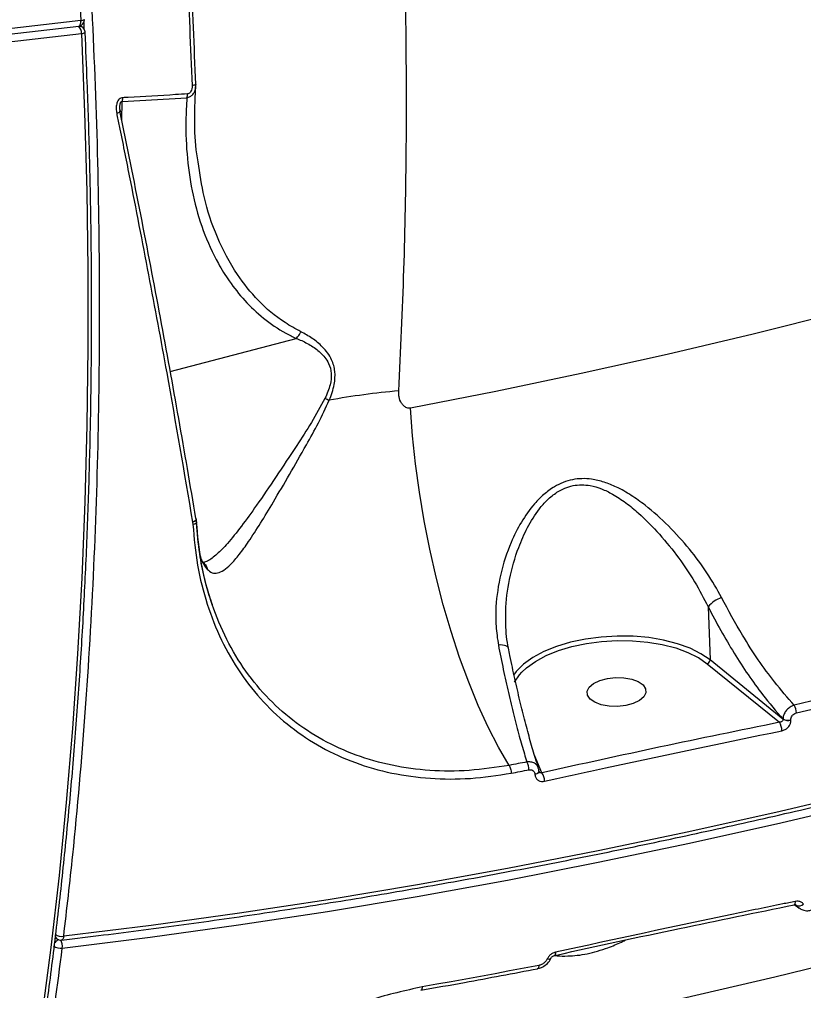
# Model space of a CAD drawing. Header units: millimetres. Extents: x 10684 to 26054, y -4768 to 6894.
# Drawn here: x 19755.4 to 19874.7, y -2894.3 to -2746.5 of the extents above; entities that cross this region are included whole.
import ezdxf

# ---------------------------------------------------------------- set-up
doc = ezdxf.new("R2010")
doc.units = ezdxf.units.MM
doc.layers.add('DIKOM_ОБЪЕКТ', color=7, linetype='Continuous')
doc.layers.add('DIKOM_РАЗМЕР_ОБЪЕКТА', color=7, linetype='Continuous')
doc.styles.add('style1', font='arial.ttf', dxfattribs={"width": 0.8})
doc.dimstyles.new('1-50', dxfattribs={"dimtxt": 300, "dimasz": 200, "dimexe": 100, "dimexo": 0, "dimgap": 100, "dimtad": 1, "dimtxsty": 'style1', "dimcen": 200, "dimclrd": 7, "dimclre": 7, "dimclrt": 7, "dimadec": 1, "dimazin": 2, "dimtfac": 1, "dimtmove": 0, "dimatfit": 2, "dimfxl": 0, "dimlwd": 25, "dimlwe": 18, "dimarcsym": 0})

# ---------------------------------------------------------------- blocks, each defined once
blk = doc.blocks.new('*D12')
at = {"layer": 'Defpoints', "color": 0, "transparency": 16777216}
for p in [(20201.02, 3555.88), (18130.62, -3300.31), (24750.12, -3300.31)]:
    blk.add_point(p, dxfattribs=at)
at = {"layer": 'DIKOM_РАЗМЕР_ОБЪЕКТА', "color": 7, "lineweight": 18, "transparency": 16777216}
for p, q in [((20201.02, 3555.88), (24850.12, 3555.88)), ((18130.62, -3300.31), (24850.12, -3300.31))]:
    blk.add_line(p, q, dxfattribs=at)
at = {"layer": 'DIKOM_РАЗМЕР_ОБЪЕКТА', "color": 7, "lineweight": 25, "transparency": 16777216}
blk.add_line((24750.12, 3355.88), (24750.12, -3100.31), dxfattribs=at)
at = {"layer": 'DIKOM_РАЗМЕР_ОБЪЕКТА', "color": 7, "transparency": 16777216}
for points in [[(24716.79, 3355.88), (24783.45, 3355.88), (24750.12, 3555.88)], [(24716.79, -3100.31), (24783.45, -3100.31), (24750.12, -3300.31)]]:
    blk.add_solid(points, dxfattribs=at)
at = {"layer": 'DIKOM_РАЗМЕР_ОБЪЕКТА', "color": 7, "transparency": 16777216, "insert": (24496.95, 958.92), "char_height": 300, "attachment_point": 5, "rotation": 90, "style": 'style1'}
blk.add_mtext('6850', dxfattribs=at)

msp = doc.modelspace()

# ---------------------------------------------------------------- linework, layer by layer
at = {"layer": 'DIKOM_ОБЪЕКТ', "color": 7, "linetype": 'Continuous', "lineweight": 15}
for p, q in [((19764.734, -2746.616), (19332.292, -2796.532)), ((19331.961, -2797.425), (19764.402, -2747.51)), ((19764.604, -2747.521), (19764.493, -2747.495)), ((19765.16, -2746.964), (19765.207, -2747.96)), ((19332.386, -2798.515), (19764.828, -2748.6)), ((19782.226, -2756.73), (19782.23, -2756.343)), ((19771.006, -2758.979), (19780.867, -2758.394)), ((19770.97, -2761.81), (19771.006, -2758.979)), ((19778.334, -2800.074), (19797.511, -2795.028)), ((19781.733, -2822.984), (19781.741, -2823.028)), ((19781.741, -2823.028), (19781.78, -2823.36)), ((19782.316, -2822.9), (19782.272, -2822.441)), ((19782.296, -2822.557), (19782.29, -2822.53)), ((19783.558, -2829.283), (19783.356, -2829.032)), ((19783.67, -2829.813), (19783.957, -2830.167)), ((19784.888, -2836.017), (19784.744, -2835.583)), ((19860.214, -2835.887), (19860.492, -2843.972)), ((19829.805, -2842.188), (19829.8, -2842.167)), ((19871.6, -2852.986), (19860.492, -2843.972)), ((19860.075, -2844.543), (19871.072, -2853.466)), ((19871.599, -2852.962), (19871.6, -2852.986)), ((19872.799, -2853.134), (19872.798, -2853.111)), ((19834.913, -2861.147), (19833.748, -2858.363)), ((19833.844, -2861.386), (19833.845, -2861.41)), ((19834.471, -2860.958), (19834.47, -2860.934)), ((19873.331, -2881.241), (19873.812, -2881.578)), ((19873.511, -2881.237), (19873.662, -2881.347)), ((19873.802, -2881.565), (19874.041, -2881.739)), ((19760.859, -2886.199), (19760.985, -2886.325))]:
    msp.add_line(p, q, dxfattribs=at)
at = {"layer": 'DIKOM_ОБЪЕКТ', "color": 7, "linetype": 'Continuous', "lineweight": 15, "flags": 128}
for points in [[(19746.574, -2602.251), (19748.911, -2614.046), (19751.104, -2625.918), (19753.15, -2637.856), (19755.049, -2649.85), (19756.797, -2661.891), (19758.394, -2673.968), (19759.839, -2686.071), (19761.129, -2698.189), (19762.265, -2710.313), (19763.245, -2722.432), (19764.068, -2734.537), (19764.734, -2746.616)], [(19764.402, -2747.51), (19764.421, -2747.507), (19764.502, -2747.47), (19764.575, -2747.396), (19764.637, -2747.288), (19764.685, -2747.15), (19764.718, -2746.988), (19764.735, -2746.808), (19764.734, -2746.616)], [(19764.604, -2747.521), (19764.51, -2747.505), (19764.461, -2747.501)], [(19764.828, -2748.6), (19765.31, -2760.637), (19765.633, -2772.628), (19765.798, -2784.561), (19765.804, -2796.427), (19765.651, -2808.215), (19765.339, -2819.917), (19764.869, -2831.522), (19764.24, -2843.02), (19763.454, -2854.401), (19762.512, -2865.656), (19761.413, -2876.776), (19760.159, -2887.751), (19758.751, -2898.572)], [(19782.23, -2756.343), (19782.236, -2756.368), (19782.218, -2756.394), (19782.176, -2756.419), (19782.112, -2756.445), (19782.025, -2756.469), (19781.919, -2756.491), (19781.797, -2756.511), (19781.661, -2756.528)], [(19770.721, -2760.437), (19770.721, -2760.471), (19770.695, -2760.518), (19770.64, -2760.569), (19770.559, -2760.622), (19770.454, -2760.675), (19770.327, -2760.727), (19770.184, -2760.777)], [(19959.367, -2767.646), (19946.189, -2771.986), (19932.994, -2776.156), (19919.792, -2780.154), (19906.59, -2783.977), (19893.398, -2787.623), (19880.223, -2791.09), (19867.074, -2794.374), (19853.96, -2797.475), (19840.889, -2800.389), (19827.869, -2803.116), (19814.91, -2805.653)], [(19829.922, -2860.02), (19828.309, -2857.254), (19826.736, -2854.204), (19825.217, -2850.893), (19823.762, -2847.348), (19822.383, -2843.595), (19821.091, -2839.664), (19819.896, -2835.585), (19818.807, -2831.391), (19817.832, -2827.113), (19816.979, -2822.786), (19816.256, -2818.443), (19815.667, -2814.117), (19815.217, -2809.843), (19814.91, -2805.653)], [(20033.192, -2817.288), (20024.993, -2820.413), (20011.099, -2825.557), (19997.16, -2830.529), (19983.185, -2835.326), (19969.182, -2839.945), (19955.162, -2844.382), (19941.133, -2848.635), (19927.104, -2852.7), (19913.085, -2856.576), (19899.085, -2860.259), (19885.113, -2863.748), (19871.179, -2867.04), (19857.29, -2870.132), (19843.457, -2873.024), (19829.688, -2875.712), (19815.993, -2878.195), (19802.38, -2880.472), (19788.859, -2882.541), (19775.438, -2884.4), (19762.126, -2886.049)], [(19761.909, -2887.843), (19775.261, -2886.189), (19788.722, -2884.324), (19802.284, -2882.249), (19815.938, -2879.966), (19829.674, -2877.475), (19843.484, -2874.778), (19857.359, -2871.879), (19871.29, -2868.777), (19885.267, -2865.475), (19899.281, -2861.976), (19913.323, -2858.281), (19927.384, -2854.394), (19941.455, -2850.316), (19955.527, -2846.05), (19969.589, -2841.6), (19983.634, -2836.967), (19997.651, -2832.156), (20011.632, -2827.169), (20025.568, -2822.009), (20033.847, -2818.854)], [(19782.29, -2822.531), (19782.291, -2822.577), (19782.266, -2822.649), (19782.21, -2822.722), (19782.126, -2822.794), (19782.016, -2822.864), (19781.884, -2822.928), (19781.733, -2822.984)], [(19782.295, -2822.559), (19782.297, -2822.602), (19782.273, -2822.676), (19782.219, -2822.752), (19782.135, -2822.828), (19782.025, -2822.901), (19781.892, -2822.968), (19781.741, -2823.028)], [(19782.248, -2822.447), (19782.285, -2822.509), (19782.29, -2822.531)], [(19934.54, -2834.753), (19926.866, -2836.973), (19919.195, -2839.135), (19911.528, -2841.238), (19903.866, -2843.283), (19896.212, -2845.268), (19888.566, -2847.193), (19880.931, -2849.058), (19873.308, -2850.863)], [(19873.643, -2852.05), (19881.272, -2850.244), (19888.912, -2848.377), (19896.563, -2846.45), (19904.223, -2844.464), (19911.89, -2842.418), (19919.563, -2840.313), (19927.24, -2838.149), (19934.919, -2835.927)], [(19860.492, -2843.972), (19859.11, -2843.025), (19857.446, -2842.197), (19855.537, -2841.504), (19853.426, -2840.962), (19851.157, -2840.583), (19848.781, -2840.375), (19846.35, -2840.343), (19843.916, -2840.488), (19841.533, -2840.806), (19839.254, -2841.29), (19837.127, -2841.93), (19835.2, -2842.712), (19833.515, -2843.618), (19832.108, -2844.629), (19831.011, -2845.723), (19830.599, -2846.275)], [(19831.872, -2845.812), (19832.552, -2845.18), (19833.916, -2844.199), (19835.55, -2843.32), (19837.418, -2842.562), (19839.481, -2841.942), (19841.691, -2841.472), (19844.001, -2841.164), (19846.362, -2841.024), (19848.719, -2841.055), (19851.023, -2841.256), (19853.223, -2841.623), (19855.271, -2842.149), (19857.122, -2842.821), (19858.591, -2843.542)], [(19829.8, -2842.167), (19829.745, -2842.06), (19829.621, -2841.94), (19829.44, -2841.842), (19829.207, -2841.767), (19828.93, -2841.719), (19828.618, -2841.7), (19828.281, -2841.709)], [(19858.591, -2843.542), (19858.735, -2843.625), (19860.075, -2844.543)], [(19830.747, -2847.359), (19830.747, -2847.359), (19831.488, -2846.241), (19831.872, -2845.812)], [(19847.661, -2850.901), (19846.4, -2851.042), (19845.128, -2851.005), (19843.948, -2850.793), (19842.956, -2850.423), (19842.231, -2849.926), (19841.833, -2849.341), (19841.794, -2848.716), (19842.118, -2848.102), (19842.777, -2847.548), (19843.718, -2847.1), (19844.867, -2846.792), (19846.128, -2846.652), (19847.4, -2846.689), (19848.58, -2846.901), (19849.573, -2847.27), (19850.297, -2847.767), (19850.695, -2848.352), (19850.734, -2848.977), (19850.41, -2849.591), (19849.751, -2850.145), (19848.809, -2850.594), (19847.661, -2850.901)], [(19799.791, -2906.832), (19813.787, -2904.285), (19827.851, -2901.545), (19841.976, -2898.617), (19856.154, -2895.499), (19870.378, -2892.194), (19884.64, -2888.705), (19898.931, -2885.033), (19913.244, -2881.179), (19927.571, -2877.147), (19941.904, -2872.938), (19956.236, -2868.554), (19970.558, -2863.999), (19984.863, -2859.274), (19999.143, -2854.382)], [(19832.62, -2859.507), (19832.282, -2859.571), (19831.945, -2859.636), (19831.608, -2859.7), (19831.271, -2859.764), (19830.933, -2859.829), (19830.596, -2859.893), (19830.259, -2859.956), (19829.922, -2860.02)], [(19830.226, -2861.213), (19830.563, -2861.149), (19830.901, -2861.085), (19831.238, -2861.021), (19831.575, -2860.957), (19831.913, -2860.893), (19832.251, -2860.829), (19832.588, -2860.764), (19832.926, -2860.699)], [(19834.47, -2860.934), (19834.459, -2861.01), (19834.419, -2861.088), (19834.351, -2861.163), (19834.255, -2861.232), (19834.136, -2861.293), (19833.998, -2861.345), (19833.844, -2861.386)], [(19834.471, -2860.953), (19834.471, -2860.956), (19834.46, -2861.034), (19834.42, -2861.112), (19834.351, -2861.187), (19834.256, -2861.256), (19834.138, -2861.317), (19833.999, -2861.369), (19833.845, -2861.41)], [(19834.451, -2860.854), (19834.47, -2860.931), (19834.47, -2860.934)], [(19873.445, -2880.742), (19873.442, -2880.896), (19873.426, -2881.026), (19873.399, -2881.129), (19873.362, -2881.2), (19873.314, -2881.236), (19873.306, -2881.238)], [(19873.444, -2881.188), (19873.609, -2881.396), (19873.802, -2881.566)], [(19762.126, -2886.049), (19762.097, -2886.216), (19762.052, -2886.359), (19761.994, -2886.475), (19761.923, -2886.556), (19761.844, -2886.602), (19761.807, -2886.61)], [(19836.966, -2888.475), (19836.962, -2888.629), (19836.945, -2888.76), (19836.915, -2888.864), (19836.873, -2888.935), (19836.822, -2888.972), (19836.811, -2888.975)], [(19835.724, -2889.469), (19835.868, -2889.496), (19835.995, -2889.506), (19836.101, -2889.501), (19836.184, -2889.478), (19836.24, -2889.441), (19836.26, -2889.413)], [(19834.439, -2890.471), (19832.214, -2890.899), (19829.991, -2891.321), (19827.77, -2891.738), (19825.551, -2892.15), (19823.333, -2892.556), (19821.118, -2892.957), (19818.905, -2893.354), (19816.693, -2893.744)], [(19834.439, -2890.471), (19834.43, -2890.626), (19834.407, -2890.757), (19834.372, -2890.861), (19834.326, -2890.933), (19834.27, -2890.97), (19834.257, -2890.974)], [(19816.693, -2893.744), (19816.678, -2893.9), (19816.65, -2894.032), (19816.609, -2894.137), (19816.558, -2894.21), (19816.497, -2894.248), (19816.479, -2894.253)]]:
    msp.add_lwpolyline(points, dxfattribs=at)
at = {"layer": 'DIKOM_ОБЪЕКТ', "color": 7, "linetype": 'Continuous', "lineweight": 15}
for centre, radius, start, end in [((19764.287, -2746.517), 1, 276.58432, 2.78515), ((19764.788, -2745.715), 0.903, 266.54299, 303.49823), ((19763.577, -2748.494), 1.256, 355.1429, 51.23606), ((19764.382, -2748.496), 1, 16.21925, 77.1343), ((19764.382, -2748.496), 1, 2.66331, 16.21925), ((19764.887, -2747.728), 0.873, 266.15547, 304.41756), ((19769.484, -2758.387), 1.633, 338.73962, 0.23331), ((19779.29, -2757.835), 1.673, 340.47094, 1.22675), ((19822.892, -2915.692), 113.097, 94.96134, 100.36328), ((19845.789, -2702.098), 111.102, 246.72077, 247.09476), ((19781.918, -2830.106), 1.776, 9.47499, 37.73324), ((19863.557, -2838.587), 4.297, 107.62527, 141.07544), ((19859.883, -2843.964), 0.61, 288.43193, 359.27452), ((19870.46, -2852.308), 3.194, 4.64679, 26.90614), ((19872.387, -2851.518), 1.645, 241.38733, 284.49164), ((19872.388, -2851.541), 1.645, 241.39676, 284.48221), ((19868.729, -2854.831), 2.711, 1.53688, 30.22542), ((19830.354, -2860.724), 2.572, 0.54556, 28.24533), ((19832.84, -2862.499), 2.475, 1.54768, 33.11134), ((19874.056, -2880.393), 1.032, 247.59002, 310.98665), ((19761.866, -2884.254), 1.814, 233.92668, 278.26219), ((19761.793, -2887.727), 1.24, 110.15641, 147.51762), ((19761.375, -2885.916), 0.566, 202.96988, 226.39033), ((19761.691, -2885.617), 1, 225.10164, 276.64125), ((19759.936, -2887.597), 1.989, 352.8873, 29.53976), ((19761.65, -2886.062), 1.8, 233.54105, 278.27036)]:
    msp.add_arc(centre, radius, start, end, dxfattribs=at)
for points, knots in [([(19792.128, -2111.64), (19791.553, -2111.816), (19789.989, -2112.295), (19787.571, -2113.408), (19784.921, -2114.908), (19782.492, -2116.64), (19780.294, -2118.551), (19778.341, -2120.607), (19776.638, -2122.765), (19775.191, -2124.98), (19773.994, -2127.203), (19773.036, -2129.387), (19772.295, -2131.491), (19771.746, -2133.49), (19771.356, -2135.367), (19771.099, -2137.12), (19770.946, -2138.758), (19770.877, -2140.3), (19770.878, -2141.767), (19770.936, -2143.186), (19771.047, -2144.588), (19771.212, -2146.016), (19771.438, -2147.535), (19771.752, -2149.264), (19772.227, -2151.498), (19772.887, -2154.177), (19773.722, -2157.242), (19774.631, -2160.373), (19775.636, -2163.682), (19776.751, -2167.229), (19777.99, -2171.061), (19779.322, -2175.088), (19780.75, -2179.331), (19782.283, -2183.814), (19783.918, -2188.531), (19785.657, -2193.494), (19787.503, -2198.71), (19789.458, -2204.182), (19791.516, -2209.899), (19793.68, -2215.863), (19795.945, -2222.068), (19798.319, -2228.529), (19800.793, -2235.228), (19803.36, -2242.146), (19806.015, -2249.261), (19808.759, -2256.587), (19811.597, -2264.132), (19814.534, -2271.911), (19817.563, -2279.904), (19820.682, -2288.104), (19823.891, -2296.514), (19827.19, -2305.136), (19830.571, -2313.943), (19834.033, -2322.936), (19837.572, -2332.108), (19841.198, -2341.478), (19844.903, -2351.029), (19848.674, -2360.729), (19852.5, -2370.544), (19856.378, -2380.476), (19860.323, -2390.551), (19864.336, -2400.785), (19868.417, -2411.167), (19872.553, -2421.672), (19876.748, -2432.302), (19881, -2443.059), (19885.301, -2453.919), (19889.646, -2464.869), (19894.032, -2475.906), (19898.467, -2487.044), (19902.946, -2498.276), (19907.459, -2509.571), (19911.989, -2520.895), (19916.531, -2532.225), (19921.086, -2543.571), (19925.665, -2554.959), (19930.278, -2566.41), (19934.922, -2577.925), (19939.594, -2589.489), (19944.288, -2601.086), (19948.995, -2612.702), (19953.711, -2624.32), (19958.429, -2635.924), (19963.141, -2647.497), (19967.841, -2659.023), (19972.524, -2670.487), (19977.182, -2681.874), (19981.814, -2693.177), (19986.436, -2704.439), (19991.055, -2715.675), (19995.672, -2726.89), (20000.273, -2738.043), (20004.847, -2749.117), (20009.39, -2760.091), (20013.887, -2770.944), (20018.346, -2781.68), (20022.762, -2792.296), (20027.138, -2802.796), (20031.468, -2813.165), (20035.751, -2823.405), (20039.989, -2833.516), (20044.185, -2843.505), (20048.326, -2853.346), (20052.411, -2863.033), (20056.438, -2872.559), (20060.41, -2881.937), (20064.322, -2891.149), (20068.161, -2900.169), (20071.917, -2908.971), (20075.591, -2917.557), (20079.189, -2925.946), (20082.716, -2934.144), (20086.168, -2942.142), (20089.538, -2949.926), (20092.827, -2957.499), (20096.037, -2964.864), (20099.161, -2972.003), (20102.193, -2978.905), (20105.135, -2985.574), (20107.992, -2992.021), (20110.762, -2998.24), (20113.435, -3004.209), (20116.002, -3009.911), (20118.461, -3015.336), (20120.823, -3020.513), (20123.091, -3025.446), (20125.267, -3030.139), (20127.343, -3034.574), (20129.323, -3038.759), (20131.21, -3042.697), (20133.011, -3046.403), (20134.72, -3049.863), (20136.349, -3053.095), (20137.915, -3056.126), (20139.453, -3059.013), (20141.042, -3061.872), (20142.564, -3064.447), (20143.923, -3066.555), (20145.039, -3068.142), (20145.961, -3069.365), (20146.914, -3070.532), (20147.912, -3071.662), (20148.987, -3072.775), (20150.163, -3073.886), (20151.47, -3074.999), (20152.936, -3076.115), (20154.589, -3077.221), (20156.448, -3078.295), (20158.527, -3079.301), (20160.819, -3080.199), (20163.309, -3080.943), (20165.963, -3081.489), (20168.738, -3081.801), (20171.588, -3081.854), (20174.569, -3081.626), (20177.626, -3081.084), (20180.67, -3080.179), (20182.895, -3079.33), (20184.044, -3078.705), (20184.281, -3078.576)], [0, 0, 0, 0, 0.0011984, 0.0032581, 0.0052798, 0.0072668, 0.0092213, 0.0111444, 0.0130365, 0.0148959, 0.0167212, 0.0185118, 0.0202733, 0.0220192, 0.0237739, 0.0255607, 0.0274195, 0.029398, 0.0315534, 0.0339557, 0.036695, 0.0398948, 0.0437385, 0.0485325, 0.0548892, 0.0645759, 0.0738903, 0.0825494, 0.0907905, 0.0995119, 0.1079291, 0.1161341, 0.1242884, 0.1323412, 0.1403379, 0.1482986, 0.1562396, 0.1641748, 0.1721209, 0.1799924, 0.1878899, 0.1958027, 0.2037124, 0.2115975, 0.2194404, 0.2272257, 0.2350511, 0.2428896, 0.2507185, 0.2585458, 0.2663779, 0.2742212, 0.2820862, 0.289897, 0.2977261, 0.3055864, 0.3134579, 0.3213159, 0.3291376, 0.3369057, 0.3446788, 0.3525022, 0.3603161, 0.3681279, 0.3759442, 0.383771, 0.3916161, 0.3994286, 0.4072341, 0.4150697, 0.4229189, 0.4307631, 0.4385823, 0.4463619, 0.4541055, 0.4618563, 0.4696377, 0.4774445, 0.4852721, 0.4931149, 0.5009676, 0.5088246, 0.516679, 0.5245246, 0.5323557, 0.5401669, 0.5479527, 0.5557083, 0.5634487, 0.5712606, 0.579091, 0.5869323, 0.5947768, 0.6026154, 0.6104402, 0.6182331, 0.6260462, 0.6338505, 0.6416491, 0.6494497, 0.6572573, 0.6650797, 0.6729307, 0.6807465, 0.6885806, 0.6964393, 0.7043072, 0.7121657, 0.7199977, 0.7277876, 0.7355843, 0.7434132, 0.7512354, 0.7590588, 0.7668891, 0.7747334, 0.7826036, 0.7904406, 0.7982846, 0.8061673, 0.8140702, 0.8219747, 0.8298575, 0.8377037, 0.8455322, 0.8534508, 0.8613778, 0.869325, 0.8773071, 0.8853407, 0.8934493, 0.9016731, 0.9099301, 0.9183993, 0.927175, 0.9364953, 0.9471074, 0.954806, 0.959011, 0.962592, 0.9656034, 0.9681977, 0.9704895, 0.9725663, 0.9744978, 0.9763414, 0.9781435, 0.9799386, 0.9817458, 0.9835817, 0.9854511, 0.9873486, 0.9892666, 0.9911966, 0.9931338, 0.9952798, 0.9973914, 0.9994616, 1, 1, 1, 1]), ([(20184.245, -3078.508), (20184.191, -3078.566), (20183.991, -3078.779), (20183.285, -3078.287), (20182.113, -3076.993), (20180.552, -3074.746), (20178.643, -3071.637), (20176.406, -3067.687), (20173.849, -3062.934), (20170.993, -3057.414), (20167.819, -3051.099), (20164.299, -3043.928), (20160.426, -3035.878), (20156.199, -3026.942), (20151.664, -3017.215), (20146.876, -3006.816), (20141.85, -2995.781), (20136.605, -2984.156), (20131.105, -2971.86), (20125.303, -2958.791), (20119.198, -2944.942), (20112.793, -2930.318), (20106.16, -2915.083), (20099.379, -2899.423), (20092.469, -2883.378), (20085.445, -2866.994), (20078.253, -2850.143), (20070.838, -2832.691), (20063.203, -2814.644), (20055.357, -2796.021), (20047.387, -2777.032), (20039.388, -2757.897), (20031.374, -2738.654), (20023.36, -2719.342), (20015.285, -2699.815), (20007.088, -2679.923), (19998.779, -2659.686), (19990.37, -2639.132), (19981.959, -2618.497), (19973.216, -2596.97), (19964.16, -2574.583), (19954.815, -2551.387), (19945.482, -2528.125), (19936.186, -2504.854), (19926.95, -2481.636), (19918.323, -2459.858), (19910.301, -2439.521), (19902.866, -2420.601), (19895.578, -2401.98), (19888.384, -2383.522), (19881.299, -2365.267), (19874.341, -2347.253), (19867.59, -2329.693), (19861.126, -2312.792), (19854.954, -2296.565), (19849.07, -2281.013), (19843.424, -2266.001), (19837.977, -2251.419), (19832.746, -2237.314), (19827.747, -2223.724), (19823.04, -2210.81), (19818.674, -2198.708), (19814.649, -2187.421), (19810.959, -2176.938), (19807.576, -2167.177), (19804.476, -2158.073), (19801.677, -2149.669), (19799.194, -2142.001), (19797.053, -2135.162), (19795.277, -2129.225), (19793.858, -2124.177), (19792.786, -2119.99), (19792.054, -2116.631), (19791.65, -2114.06), (19791.629, -2112.41), (19791.801, -2111.628), (19792.089, -2111.679), (19792.144, -2111.688)], [0, 0, 0, 0, 0.0049145, 0.0181207, 0.0317058, 0.0453035, 0.0589012, 0.0724864, 0.0857129, 0.0989508, 0.1121887, 0.1254152, 0.1390271, 0.1526515, 0.1662761, 0.1798881, 0.1931156, 0.2063547, 0.2195937, 0.2328213, 0.2464336, 0.2600583, 0.2736832, 0.2872953, 0.3005058, 0.3137277, 0.3269495, 0.3401599, 0.3537531, 0.3673585, 0.3809641, 0.3945571, 0.4077687, 0.4209918, 0.4342148, 0.4474265, 0.4610218, 0.4746295, 0.4882371, 0.5018324, 0.5171151, 0.5324067, 0.5476894, 0.563302, 0.5789242, 0.594537, 0.6077658, 0.6210062, 0.6342465, 0.6474753, 0.6610887, 0.6747146, 0.6883404, 0.7019538, 0.71516, 0.7283775, 0.7415951, 0.7548013, 0.7683899, 0.7819908, 0.7955917, 0.8091802, 0.8224081, 0.8356474, 0.8488867, 0.8621146, 0.8757287, 0.8893552, 0.9029818, 0.9165959, 0.9298193, 0.9430541, 0.9562888, 0.969512, 0.9831214, 0.9967433, 1, 1, 1, 1]), ([(19768.973, -2276.972), (19769.264, -2278.315), (19769.846, -2281.003), (19771.163, -2286.132), (19772.803, -2292.044), (19774.877, -2299.085), (19777.436, -2307.37), (19780.531, -2317.011), (19784.055, -2327.645), (19787.994, -2339.224), (19792.336, -2351.697), (19797.023, -2364.892), (19802.048, -2378.774), (19807.385, -2393.276), (19813.073, -2408.497), (19819.086, -2424.367), (19825.402, -2440.813), (19832.137, -2458.131), (19839.305, -2476.327), (19846.895, -2495.377), (19854.737, -2514.851), (19862.686, -2534.395), (19870.712, -2553.95), (19878.783, -2573.459), (19886.984, -2593.14), (19895.272, -2612.901), (19903.606, -2632.652), (19911.903, -2652.208), (19920.145, -2671.538), (19928.318, -2690.618), (19936.45, -2709.523), (19944.501, -2728.161), (19952.449, -2746.492), (19957.628, -2758.38), (19960.214, -2764.315)], [0, 0, 0, 0, 0.028458, 0.0569512, 0.0854443, 0.1139022, 0.1459255, 0.178052, 0.2102299, 0.2424064, 0.2745295, 0.3065505, 0.3375582, 0.3686635, 0.3998177, 0.4309708, 0.4620736, 0.4930793, 0.5259482, 0.5588751, 0.5918025, 0.6246717, 0.6561672, 0.6877612, 0.7194069, 0.7510542, 0.7826522, 0.8141503, 0.8450491, 0.8760381, 0.9070736, 0.9381097, 0.9691004, 1, 1, 1, 1]), ([(19762.126, -2886.049), (19762.599, -2881.928), (19763.882, -2870.741), (19765.497, -2852.016), (19766.813, -2829.804), (19767.533, -2807.156), (19767.666, -2784.191), (19767.208, -2761.01), (19766.154, -2737.686), (19764.495, -2714.255), (19762.246, -2690.757), (19759.419, -2667.267), (19756.026, -2643.893), (19752.085, -2620.746), (19747.602, -2597.898), (19742.574, -2575.395), (19737.019, -2553.268), (19730.96, -2531.582), (19724.426, -2510.436), (19717.447, -2489.931), (19710.039, -2470.136), (19702.209, -2451.099), (19693.975, -2432.837), (19685.368, -2415.399), (19676.429, -2398.864), (19667.198, -2383.313), (19657.701, -2368.802), (19647.95, -2355.377), (19637.966, -2343.038), (19627.781, -2331.815), (19617.444, -2321.757), (19607.003, -2312.911), (19596.978, -2305.681), (19587.392, -2299.863), (19578.261, -2295.324), (19570.417, -2292.108), (19565.64, -2290.798), (19563.904, -2290.322)], [0, 0, 0, 0, 0.0172843, 0.0469173, 0.0766438, 0.1064176, 0.1361916, 0.1659181, 0.1955511, 0.225184, 0.2549104, 0.2846843, 0.3144583, 0.3441846, 0.3738177, 0.4034502, 0.4331762, 0.4629499, 0.4927236, 0.5224495, 0.5520821, 0.5817148, 0.6114411, 0.6412151, 0.6709887, 0.7007149, 0.7303479, 0.7599809, 0.789707, 0.8194809, 0.8492546, 0.8789808, 0.9086138, 0.9340961, 0.9597137, 0.9853617, 1, 1, 1, 1]), ([(19813.111, -2803.019), (19813.404, -2796.88), (19813.989, -2784.601), (19814.333, -2765.821), (19814.279, -2746.813), (19813.763, -2726.924), (19812.739, -2706.252), (19811.149, -2684.856), (19809.006, -2663.271), (19806.291, -2641.568), (19802.992, -2619.822), (19799.216, -2598.74), (19795.003, -2578.379), (19790.402, -2558.776), (19785.285, -2539.387), (19779.646, -2520.294), (19773.489, -2501.572), (19766.803, -2483.244), (19759.591, -2465.41), (19751.826, -2448.068), (19743.611, -2431.507), (19735.149, -2416.112), (19726.534, -2401.949), (19717.824, -2388.988), (19708.781, -2376.85), (19699.428, -2365.61), (19689.794, -2355.324), (19680.152, -2346.27), (19670.545, -2338.421), (19661.007, -2331.737), (19651.331, -2326.028), (19641.55, -2321.474), (19634.292, -2318.658), (19630.351, -2317.733), (19629.682, -2317.576)], [0, 0, 0, 0, 0.0290593, 0.0581185, 0.0874669, 0.1168153, 0.1492594, 0.1817285, 0.2141721, 0.2475721, 0.2809999, 0.3143995, 0.3458227, 0.3772698, 0.4086926, 0.4410225, 0.4733784, 0.5057082, 0.5392073, 0.5727065, 0.6066867, 0.640667, 0.672582, 0.7045217, 0.7364373, 0.7692823, 0.8021543, 0.8350001, 0.8663377, 0.8976984, 0.9290364, 0.9612194, 0.9934267, 1, 1, 1, 1]), ([(19776.574, -2686.661), (19777.182, -2692.474), (19778.398, -2704.1), (19779.812, -2721.584), (19780.947, -2739.08), (19781.423, -2750.712), (19781.661, -2756.528)], [0, 0, 0, 0, 0.2491208, 0.4982426, 0.7491205, 1, 1, 1, 1]), ([(19782.23, -2756.343), (19781.995, -2750.577), (19781.525, -2739.045), (19780.399, -2721.618), (19778.99, -2704.121), (19777.769, -2692.43), (19777.159, -2686.585)], [0, 0, 0, 0, 0.2491209, 0.4982424, 0.7491212, 1, 1, 1, 1]), ([(19657.209, -3111.521), (19657.837, -3111.183), (19660.041, -3109.998), (19663.755, -3107.647), (19668.35, -3104.474), (19672.871, -3100.98), (19677.322, -3097.192), (19681.696, -3093.106), (19685.992, -3088.728), (19690.205, -3084.061), (19694.332, -3079.106), (19698.371, -3073.871), (19702.317, -3068.357), (19706.169, -3062.569), (19709.921, -3056.512), (19713.575, -3050.191), (19717.123, -3043.609), (19720.567, -3036.773), (19723.901, -3029.688), (19727.125, -3022.358), (19730.235, -3014.79), (19733.229, -3006.989), (19736.106, -2998.961), (19738.863, -2990.713), (19741.497, -2982.249), (19744.008, -2973.578), (19746.393, -2964.704), (19748.651, -2955.636), (19750.78, -2946.379), (19752.777, -2936.941), (19754.644, -2927.328), (19756.376, -2917.549), (19757.974, -2907.609), (19759.435, -2897.518), (19760.761, -2887.281), (19761.948, -2876.908), (19762.995, -2866.406), (19763.905, -2855.782), (19764.673, -2845.044), (19765.3, -2834.202), (19765.787, -2823.262), (19766.131, -2812.233), (19766.334, -2801.123), (19766.395, -2789.941), (19766.315, -2778.696), (19766.09, -2767.394), (19765.771, -2757.306), (19765.492, -2750.98), (19765.38, -2748.449)], [0, 0, 0, 0, 0.0088214, 0.0309508, 0.0530924, 0.0752454, 0.0974094, 0.1195825, 0.141764, 0.1639524, 0.186146, 0.2083442, 0.2305456, 0.2527491, 0.2749542, 0.2971607, 0.3193671, 0.3415736, 0.3637795, 0.3859851, 0.4081895, 0.4303929, 0.4525956, 0.4747972, 0.4969973, 0.5191967, 0.541395, 0.5635925, 0.5857889, 0.6079842, 0.6301784, 0.6523723, 0.6745649, 0.696757, 0.718948, 0.7411388, 0.7633286, 0.785518, 0.8077068, 0.8298953, 0.852083, 0.8742704, 0.8964574, 0.9186441, 0.9408306, 0.9630167, 0.9852026, 1, 1, 1, 1]), ([(19780.867, -2758.394), (19781.042, -2758.348), (19781.393, -2758.257), (19781.814, -2757.891), (19782.104, -2757.393), (19782.223, -2756.981), (19782.225, -2756.749), (19782.226, -2756.73)], [0, 0, 0, 0, 0.234817, 0.4695362, 0.70908, 0.9766828, 1, 1, 1, 1]), ([(19781.661, -2756.528), (19781.657, -2756.7), (19781.651, -2757.003), (19781.522, -2757.384), (19781.351, -2757.624), (19781.163, -2757.764), (19781.029, -2757.788), (19780.962, -2757.799)], [0, 0, 0, 0, 0.3195773, 0.5619006, 0.7279399, 0.8640861, 1, 1, 1, 1]), ([(19782.584, -2768.155), (19782.51, -2767.753), (19782.131, -2765.67), (19781.992, -2761.725), (19782.15, -2758.137), (19782.23, -2756.343)], [0, 0, 0, 0, 0.1070404, 0.5535147, 1, 1, 1, 1]), ([(19771.117, -2758.38), (19771.019, -2758.395), (19770.824, -2758.424), (19770.567, -2758.605), (19770.337, -2758.898), (19770.143, -2759.394), (19770.074, -2760.062), (19770.148, -2760.544), (19770.184, -2760.777)], [0, 0, 0, 0, 0.1098804, 0.2199894, 0.3257049, 0.492502, 0.7537121, 1, 1, 1, 1]), ([(19780.962, -2757.799), (19780.359, -2757.84), (19777.342, -2758.044), (19774.062, -2758.234), (19771.392, -2758.367), (19771.117, -2758.38)], [0, 0, 0, 0, 0.1831823, 0.9158832, 1, 1, 1, 1]), ([(19780.867, -2758.394), (19780.805, -2759.549), (19780.637, -2762.682), (19780.853, -2767.674), (19781.702, -2773.286), (19783.247, -2778.645), (19785.199, -2782.958), (19787.381, -2786.483), (19789.609, -2789.306), (19792.451, -2791.993), (19795.16, -2793.867), (19796.98, -2794.766), (19797.511, -2795.028)], [0, 0, 0, 0, 0.0783352, 0.2125927, 0.3472678, 0.4817936, 0.6158499, 0.691668, 0.7820741, 0.8726207, 0.9628151, 1, 1, 1, 1]), ([(19770.667, -2759.869), (19770.671, -2759.727), (19770.677, -2759.5), (19770.736, -2759.22), (19770.803, -2759.072), (19770.857, -2759.009), (19770.888, -2758.986), (19770.92, -2758.972), (19770.96, -2758.965), (19770.989, -2758.974), (19771.006, -2758.979)], [0, 0, 0, 0, 0.4266053, 0.6791874, 0.8008705, 0.8430762, 0.8853307, 0.8972198, 0.9391476, 1, 1, 1, 1]), ([(19770.751, -2760.429), (19770.717, -2760.328), (19770.659, -2760.153), (19770.674, -2759.959), (19770.68, -2759.878)], [0, 0, 0, 0, 0.5801372, 1, 1, 1, 1]), ([(19770.184, -2760.777), (19770.313, -2761.411), (19770.959, -2764.579), (19772.61, -2772.8), (19775.051, -2785.37), (19778.331, -2803.023), (19780.449, -2815.45), (19781.733, -2822.984)], [0, 0, 0, 0, 0.029989, 0.1499525, 0.3900719, 0.6301895, 1, 1, 1, 1]), ([(19782.248, -2822.447), (19781.39, -2817.39), (19779.673, -2807.277), (19776.859, -2791.833), (19773.888, -2776.218), (19771.754, -2765.668), (19770.687, -2760.393)], [0, 0, 0, 0, 0.24927, 0.4985396, 0.7492678, 1, 1, 1, 1]), ([(19798.217, -2794.006), (19797.402, -2793.561), (19794.94, -2792.217), (19791.615, -2789.341), (19788.145, -2784.984), (19785.365, -2779.687), (19783.422, -2773.91), (19782.843, -2769.936), (19782.584, -2768.155)], [0, 0, 0, 0, 0.08042036, 0.24302738, 0.40588995, 0.61665727, 0.8281712, 1, 1, 1, 1]), ([(19797.52, -2795.024), (19797.661, -2794.879), (19797.919, -2794.613), (19798.124, -2794.234), (19798.204, -2794.039), (19798.217, -2794.006)], [0, 0, 0, 0, 0.4994843, 0.9155563, 1, 1, 1, 1]), ([(19802.547, -2804.44), (19802.84, -2803.649), (19803.374, -2802.209), (19803.493, -2800.032), (19802.903, -2797.979), (19801.606, -2796.303), (19799.94, -2794.953), (19798.795, -2794.324), (19798.217, -2794.006)], [0, 0, 0, 0, 0.1672751, 0.3043283, 0.4416789, 0.6370402, 0.8167199, 1, 1, 1, 1]), ([(19797.511, -2795.028), (19797.513, -2795.028), (19797.515, -2795.027), (19797.518, -2795.025), (19797.519, -2795.025), (19797.52, -2795.024)], [0, 0, 0, 0, 0.4464945, 0.8112894, 1, 1, 1, 1]), ([(19797.52, -2795.024), (19797.52, -2795.025), (19797.645, -2795.08), (19798.367, -2795.356), (19799.625, -2795.982), (19801.232, -2797.113), (19802.45, -2798.557), (19802.948, -2800.336), (19802.74, -2802.245), (19802.187, -2803.474), (19801.88, -2804.156)], [0, 0, 0, 0, 0.0002652, 0.0414388, 0.2242925, 0.4065698, 0.5849908, 0.7124841, 0.8404579, 1, 1, 1, 1]), ([(19814.91, -2805.653), (19814.815, -2805.663), (19814.617, -2805.682), (19814.249, -2805.579), (19813.865, -2805.326), (19813.415, -2804.779), (19813.196, -2804.168), (19813.103, -2803.516), (19813.108, -2803.217), (19813.111, -2803.019)], [0, 0, 0, 0, 0.0767629, 0.1605336, 0.3173682, 0.4660922, 0.7624995, 0.8428331, 1, 1, 1, 1]), ([(19801.88, -2804.156), (19801.204, -2805.397), (19799.852, -2807.885), (19797.242, -2811.837), (19794.433, -2816.135), (19791.611, -2820.257), (19789.152, -2823.681), (19787.147, -2826.192), (19785.438, -2827.937), (19784.24, -2828.892), (19783.616, -2829.07), (19783.429, -2829.123)], [0, 0, 0, 0, 0.10532972, 0.21096309, 0.36145805, 0.51190076, 0.63613176, 0.76025025, 0.85914369, 0.95793295, 1, 1, 1, 1]), ([(19783.957, -2830.167), (19784.2, -2830.379), (19784.688, -2830.804), (19785.54, -2830.809), (19786.48, -2830.373), (19787.574, -2829.439), (19788.827, -2827.985), (19790.338, -2825.885), (19792.064, -2823.205), (19794.132, -2819.775), (19796.479, -2815.782), (19798.791, -2811.699), (19800.917, -2807.939), (19802.004, -2805.605), (19802.547, -2804.44)], [0, 0, 0, 0, 0.0646438, 0.1293335, 0.1963552, 0.2634153, 0.3430301, 0.4226948, 0.5180135, 0.6133845, 0.7266798, 0.8399793, 0.920084, 1, 1, 1, 1]), ([(19862.256, -2834.492), (19861.548, -2833.226), (19860.132, -2830.693), (19857.359, -2827.019), (19854.221, -2823.52), (19851.194, -2820.814), (19848.51, -2818.881), (19846.424, -2817.693), (19844.398, -2816.864), (19842.156, -2816.322), (19839.505, -2816.361), (19837.034, -2817.358), (19835.169, -2818.743), (19833.423, -2820.519), (19831.701, -2822.967), (19829.911, -2826.569), (19828.497, -2830.9), (19827.872, -2835.212), (19827.842, -2838.833), (19828.135, -2840.751), (19828.281, -2841.709)], [0, 0, 0, 0, 0.07277449, 0.14562283, 0.22208424, 0.29851325, 0.34092406, 0.38329093, 0.41648168, 0.44960969, 0.49864088, 0.54778982, 0.58084218, 0.6139653, 0.67108098, 0.72831889, 0.81320335, 0.8980758, 0.94904756, 1, 1, 1, 1]), ([(19761.807, -2886.61), (19763.934, -2886.358), (19770.103, -2885.626), (19780.387, -2884.281), (19792.682, -2882.517), (19805.059, -2880.577), (19817.509, -2878.464), (19830.028, -2876.18), (19842.607, -2873.725), (19855.239, -2871.1), (19867.919, -2868.308), (19880.639, -2865.35), (19893.391, -2862.227), (19906.17, -2858.941), (19918.968, -2855.494), (19931.779, -2851.887), (19944.595, -2848.124), (19957.409, -2844.205), (19970.214, -2840.133), (19983.004, -2835.91), (19995.772, -2831.539), (20008.509, -2827.019), (20021.051, -2822.425), (20029.32, -2819.266), (20033.374, -2817.718)], [0, 0, 0, 0, 0.0244946, 0.0710371, 0.1175796, 0.1641204, 0.2106615, 0.2572027, 0.3037417, 0.3502808, 0.3968199, 0.4433589, 0.4898968, 0.5364344, 0.5829711, 0.6295079, 0.676044, 0.7225805, 0.7691168, 0.8156524, 0.862188, 0.9087231, 0.9552585, 1, 1, 1, 1]), ([(19829.436, -2838.621), (19829.416, -2837.932), (19829.349, -2835.643), (19829.89, -2831.654), (19831.072, -2827.372), (19832.654, -2823.777), (19834.155, -2821.353), (19835.718, -2819.578), (19837.368, -2818.223), (19839.606, -2817.254), (19842, -2817.288), (19844.007, -2817.891), (19845.832, -2818.779), (19847.713, -2820.031), (19850.135, -2822.03), (19852.87, -2824.82), (19855.712, -2828.354), (19858.246, -2832.069), (19859.553, -2834.605), (19860.214, -2835.887)], [0, 0, 0, 0, 0.039325, 0.1307541, 0.2245796, 0.28526, 0.3471209, 0.381027, 0.4157636, 0.465399, 0.5149678, 0.5489074, 0.5838459, 0.6288252, 0.6744637, 0.7568032, 0.8409509, 0.9195679, 1, 1, 1, 1]), ([(19782.341, -2822.974), (19782.346, -2823.009), (19782.356, -2823.082), (19782.244, -2823.192), (19782.051, -2823.291), (19781.869, -2823.337), (19781.78, -2823.36)], [0, 0, 0, 0, 0.243641, 0.499919, 0.7562569, 1, 1, 1, 1]), ([(19781.78, -2823.36), (19781.969, -2825.448), (19782.348, -2829.624), (19783.851, -2835.523), (19786.021, -2841.029), (19788.9, -2846.039), (19792.434, -2850.477), (19796.579, -2854.272), (19801.272, -2857.373), (19806.449, -2859.734), (19812.022, -2861.325), (19817.903, -2862.115), (19824.001, -2862.165), (19828.15, -2861.531), (19830.226, -2861.213)], [0, 0, 0, 0, 0.0836185, 0.1671662, 0.2504168, 0.3338505, 0.4173019, 0.5004868, 0.5837401, 0.6671371, 0.7504587, 0.8333945, 0.9166247, 1, 1, 1, 1]), ([(19784.744, -2835.583), (19784.59, -2835.133), (19784.145, -2833.827), (19783.449, -2831.248), (19782.7, -2827.563), (19782.458, -2824.685), (19782.325, -2823.099)], [0, 0, 0, 0, 0.1183678, 0.3429547, 0.637766, 1, 1, 1, 1]), ([(19829.922, -2860.02), (19827.881, -2860.332), (19823.811, -2860.954), (19817.825, -2860.909), (19812.05, -2860.14), (19806.582, -2858.586), (19801.498, -2856.278), (19796.891, -2853.249), (19792.82, -2849.537), (19789.346, -2845.194), (19786.517, -2840.294), (19784.38, -2834.899), (19782.902, -2829.121), (19782.528, -2825.025), (19782.341, -2822.974)], [0, 0, 0, 0, 0.0835788, 0.1666536, 0.2497507, 0.3333293, 0.4162579, 0.4997952, 0.5830087, 0.6660825, 0.7497713, 0.8327877, 0.9162898, 1, 1, 1, 1]), ([(19782.876, -2828.099), (19782.958, -2828.363), (19783.17, -2829.049), (19783.479, -2829.522), (19783.67, -2829.813)], [0, 0, 0, 0, 0.3849631, 1, 1, 1, 1]), ([(19783.492, -2829.274), (19783.567, -2829.348), (19783.784, -2829.561), (19783.904, -2829.896), (19783.95, -2830.129), (19783.957, -2830.167)], [0, 0, 0, 0, 0.3093146, 0.8887947, 1, 1, 1, 1]), ([(19873.308, -2850.863), (19872.3, -2849.717), (19870.446, -2847.607), (19867.818, -2843.972), (19865.087, -2839.771), (19863.298, -2836.435), (19862.256, -2834.492)], [0, 0, 0, 0, 0.2580822, 0.4750066, 0.6940798, 1, 1, 1, 1]), ([(19860.214, -2835.887), (19860.849, -2837.106), (19862.119, -2839.543), (19864.154, -2842.992), (19866.279, -2846.249), (19868.762, -2849.689), (19870.558, -2851.761), (19871.599, -2852.962)], [0, 0, 0, 0, 0.1825674, 0.3651156, 0.5530321, 0.7409411, 1, 1, 1, 1]), ([(19829.824, -2842.186), (19829.708, -2841.604), (19829.466, -2840.393), (19829.432, -2839.133), (19829.414, -2838.479)], [0, 0, 0, 0, 0.4803611, 1, 1, 1, 1]), ([(19828.281, -2841.709), (19828.529, -2842.958), (19829.025, -2845.456), (19829.812, -2849.019), (19830.624, -2852.418), (19831.436, -2855.516), (19832.104, -2857.848), (19832.491, -2859.093), (19832.62, -2859.507)], [0, 0, 0, 0, 0.1827929, 0.3655947, 0.5537463, 0.7419048, 0.9141954, 1, 1, 1, 1]), ([(19834.383, -2860.394), (19834.234, -2859.936), (19833.82, -2858.667), (19833.138, -2856.318), (19832.345, -2853.381), (19831.558, -2850.215), (19830.788, -2846.847), (19830.205, -2844.15), (19829.891, -2842.543), (19829.816, -2842.164)], [0, 0, 0, 0, 0.0950474, 0.2633354, 0.4331812, 0.6040774, 0.7755287, 0.9469869, 1, 1, 1, 1]), ([(19873.308, -2850.863), (19873.144, -2850.924), (19872.779, -2851.06), (19872.346, -2851.394), (19871.97, -2851.82), (19871.699, -2852.302), (19871.603, -2852.721), (19871.6, -2852.933), (19871.599, -2852.962)], [0, 0, 0, 0, 0.18050087, 0.40289326, 0.53094156, 0.74962184, 0.96643098, 1, 1, 1, 1]), ([(19871.6, -2852.986), (19871.601, -2853.018), (19871.602, -2853.102), (19871.547, -2853.236), (19871.427, -2853.358), (19871.261, -2853.444), (19871.136, -2853.458), (19871.072, -2853.466)], [0, 0, 0, 0, 0.1278269, 0.330919, 0.5441296, 0.7683328, 1, 1, 1, 1]), ([(19871.439, -2854.758), (19871.601, -2854.71), (19871.925, -2854.614), (19872.345, -2854.292), (19872.65, -2853.883), (19872.795, -2853.476), (19872.798, -2853.23), (19872.799, -2853.134)], [0, 0, 0, 0, 0.218227, 0.4367194, 0.6530255, 0.8657309, 1, 1, 1, 1]), ([(19872.798, -2853.111), (19872.798, -2853.095), (19872.793, -2852.982), (19872.83, -2852.762), (19872.959, -2852.512), (19873.147, -2852.298), (19873.368, -2852.135), (19873.558, -2852.076), (19873.643, -2852.05)], [0, 0, 0, 0, 0.034046, 0.2522449, 0.4704603, 0.5980011, 0.8193049, 1, 1, 1, 1]), ([(19871.072, -2853.466), (19865.015, -2854.706), (19852.9, -2857.189), (19840.909, -2859.828), (19834.913, -2861.147)], [0, 0, 0, 0, 0.4999182, 1, 1, 1, 1]), ([(19835.314, -2862.432), (19835.932, -2862.295), (19839.025, -2861.607), (19851.006, -2858.973), (19862.473, -2856.607), (19871.439, -2854.758)], [0, 0, 0, 0, 0.0517155, 0.2585547, 1, 1, 1, 1]), ([(19829.922, -2860.02), (19829.963, -2860.096), (19830.045, -2860.247), (19830.142, -2860.559), (19830.21, -2860.897), (19830.221, -2861.108), (19830.226, -2861.213)], [0, 0, 0, 0, 0.2499759, 0.5000096, 0.7500237, 1, 1, 1, 1]), ([(19834.359, -2860.4), (19834.356, -2860.387), (19834.318, -2860.191), (19834.106, -2859.948), (19833.73, -2859.659), (19833.248, -2859.479), (19832.83, -2859.497), (19832.62, -2859.507)], [0, 0, 0, 0, 0.0200743, 0.2980158, 0.4621896, 0.7293287, 1, 1, 1, 1]), ([(19832.926, -2860.699), (19832.928, -2860.699), (19833.03, -2860.68), (19833.236, -2860.674), (19833.473, -2860.756), (19833.666, -2860.903), (19833.805, -2861.105), (19833.831, -2861.295), (19833.844, -2861.386)], [0, 0, 0, 0, 0.0041067, 0.2197014, 0.4355784, 0.5681527, 0.7937486, 1, 1, 1, 1]), ([(19834.456, -2860.936), (19834.46, -2860.896), (19834.472, -2860.733), (19834.407, -2860.583), (19834.358, -2860.469)], [0, 0, 0, 0, 0.2458511, 1, 1, 1, 1]), ([(19833.845, -2861.41), (19833.855, -2861.503), (19833.881, -2861.743), (19834.06, -2862.081), (19834.394, -2862.355), (19834.831, -2862.494), (19835.153, -2862.453), (19835.314, -2862.432)], [0, 0, 0, 0, 0.13429227, 0.34701446, 0.56335973, 0.78187005, 1, 1, 1, 1]), ([(19834.48, -2861.002), (19834.478, -2861.002), (19834.474, -2861.001), (19834.474, -2860.966), (19834.474, -2860.954)], [0, 0, 0, 0, 0.6394864, 1, 1, 1, 1]), ([(19834.913, -2861.147), (19834.863, -2861.164), (19834.766, -2861.197), (19834.632, -2861.175), (19834.529, -2861.11), (19834.496, -2861.033), (19834.483, -2861.001)], [0, 0, 0, 0, 0.2822138, 0.5555237, 0.8147775, 1, 1, 1, 1]), ([(19836.814, -2888.978), (19836.926, -2888.953), (19843.224, -2887.532), (19855.376, -2884.937), (19867.477, -2882.445), (19873.307, -2881.245)], [0, 0, 0, 0, 0.0092988, 0.5226647, 1, 1, 1, 1]), ([(19873.445, -2880.742), (19872.818, -2880.869), (19869.687, -2881.507), (19857.476, -2884.019), (19845.979, -2886.516), (19836.966, -2888.475)], [0, 0, 0, 0, 0.0512331, 0.256128, 1, 1, 1, 1]), ([(19873.302, -2881.243), (19873.321, -2881.238), (19873.396, -2881.219), (19873.494, -2881.228), (19873.563, -2881.25), (19873.563, -2881.252), (19873.563, -2881.252)], [0, 0, 0, 0, 0.1083169, 0.4246398, 0.7474889, 1, 1, 1, 1]), ([(19874.732, -2881.172), (19874.719, -2881.153), (19874.625, -2881.021), (19874.381, -2880.825), (19873.94, -2880.685), (19873.61, -2880.723), (19873.445, -2880.742)], [0, 0, 0, 0, 0.0522764, 0.3649718, 0.6827486, 1, 1, 1, 1]), ([(19873.56, -2881.257), (19873.591, -2881.278), (19873.631, -2881.305), (19873.657, -2881.34), (19873.662, -2881.347)], [0, 0, 0, 0, 0.80211782, 1, 1, 1, 1]), ([(19873.662, -2881.347), (19873.697, -2881.396), (19873.804, -2881.551), (19873.967, -2881.652), (19874.078, -2881.721)], [0, 0, 0, 0, 0.3199486, 1, 1, 1, 1]), ([(19874.073, -2881.732), (19874.242, -2881.841), (19874.628, -2882.088), (19875.303, -2882.197), (19875.757, -2882.088), (19875.951, -2882.041)], [0, 0, 0, 0, 0.3101609, 0.7062563, 1, 1, 1, 1]), ([(19836.895, -2888.96), (19836.997, -2888.973), (19837.583, -2889.051), (19839.159, -2889.078), (19841.775, -2888.81), (19844.622, -2887.942), (19846.542, -2887.154), (19847.378, -2886.742), (19847.561, -2886.652)], [0, 0, 0, 0, 0.0359355, 0.2072547, 0.4841811, 0.7617805, 0.9480824, 1, 1, 1, 1]), ([(19659.461, -3110.972), (19659.526, -3110.939), (19662.713, -3109.354), (19668.806, -3105.136), (19677.681, -3098.245), (19686.336, -3089.963), (19694.772, -3080.406), (19702.957, -3069.515), (19710.766, -3057.463), (19718.163, -3044.309), (19725.112, -3030.111), (19731.589, -3014.903), (19737.572, -2998.692), (19743.061, -2981.524), (19748.044, -2963.46), (19752.5, -2944.589), (19756.397, -2924.986), (19759.545, -2906.056), (19761.179, -2893.464), (19761.909, -2887.843)], [0, 0, 0, 0, 0.0012792, 0.0626834, 0.1239967, 0.1851313, 0.2486056, 0.3122796, 0.3760557, 0.4398321, 0.503506, 0.5669802, 0.6304548, 0.6941286, 0.7579048, 0.8216806, 0.8853551, 0.9488295, 1, 1, 1, 1]), ([(19836.966, -2888.475), (19836.916, -2888.487), (19836.71, -2888.539), (19836.359, -2888.712), (19835.965, -2889.046), (19835.805, -2889.328), (19835.724, -2889.469)], [0, 0, 0, 0, 0.0962067, 0.3986476, 0.6991137, 1, 1, 1, 1]), ([(19834.254, -2890.945), (19834.45, -2890.905), (19834.932, -2890.808), (19835.606, -2890.338), (19836.076, -2889.825), (19836.216, -2889.478), (19836.245, -2889.406)], [0, 0, 0, 0, 0.2303195, 0.5646949, 0.9102374, 1, 1, 1, 1]), ([(19835.724, -2889.469), (19835.644, -2889.61), (19835.483, -2889.891), (19835.089, -2890.225), (19834.724, -2890.405), (19834.504, -2890.456), (19834.439, -2890.471)], [0, 0, 0, 0, 0.2928571, 0.5850634, 0.8788108, 1, 1, 1, 1]), ([(19836.264, -2889.41), (19836.269, -2889.396), (19836.289, -2889.346), (19836.37, -2889.236), (19836.501, -2889.114), (19836.653, -2889.026), (19836.765, -2888.981), (19836.807, -2888.977), (19836.81, -2888.976)], [0, 0, 0, 0, 0.0815901, 0.3096672, 0.5351444, 0.7546792, 0.9871395, 1, 1, 1, 1]), ([(19816.48, -2894.252), (19818.701, -2893.859), (19824.61, -2892.811), (19830.549, -2891.68), (19834.257, -2890.974)], [0, 0, 0, 0, 0.3758748, 1, 1, 1, 1]), ([(19816.693, -2893.744), (19814.111, -2894.313), (19810.201, -2895.174), (19805.041, -2897.115), (19802.489, -2898.326), (19801.213, -2898.932)], [0, 0, 0, 0, 0.4927493, 0.7463669, 1, 1, 1, 1])]:
    msp.add_open_spline(points, degree=3, knots=knots, dxfattribs=at)

# ---------------------------------------------------------------- dimensions: what is measured, and where the dimension line sits
at = {"layer": 'DIKOM_РАЗМЕР_ОБЪЕКТА'}
dim = msp.add_linear_dim(base=(24750.121, -3300.313), p1=(20201.023, 3555.882), p2=(18130.618, -3300.313), angle=90, text='6850', dimstyle='1-50', dxfattribs=at)
dim.commit()
dim.dimension.update_dxf_attribs({"geometry": '*D12', "text_midpoint": (24750.121, 958.916), "dimtype": 160})

doc.saveas('drawing.dxf')
